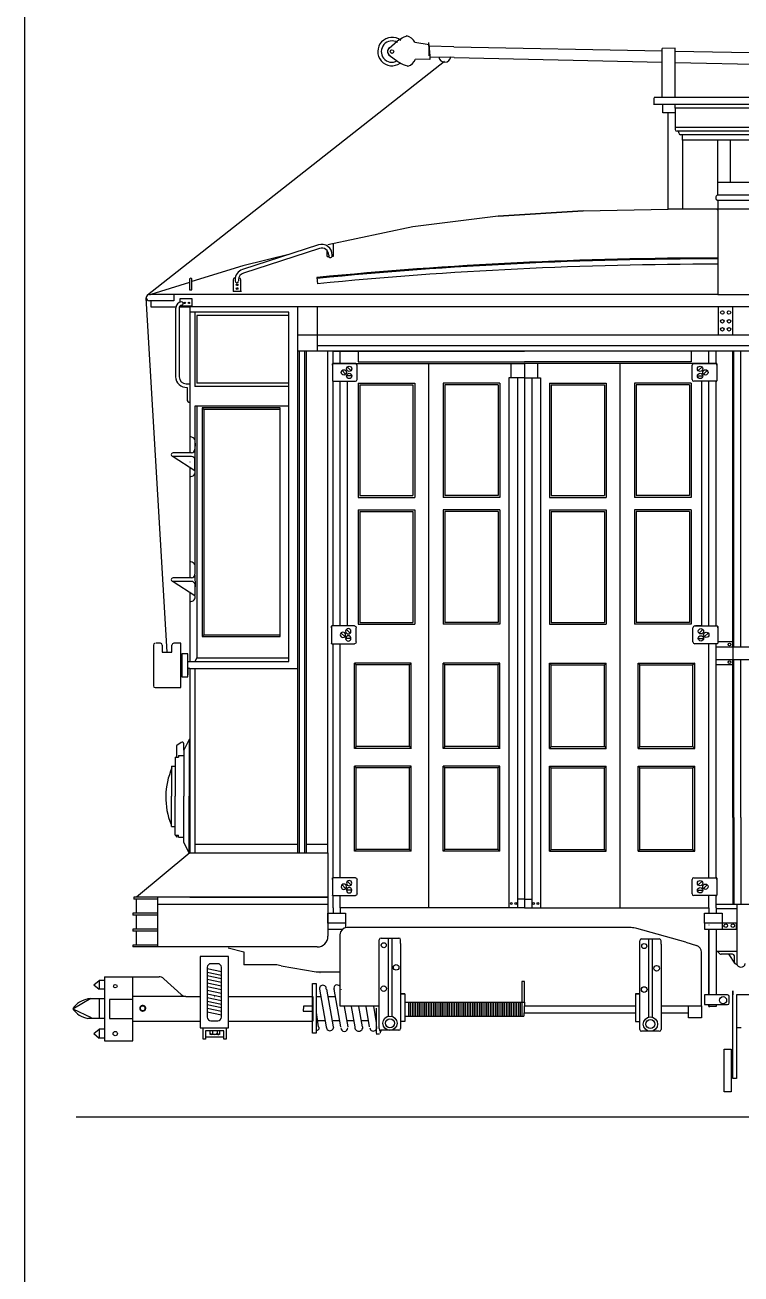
# Model space of a CAD drawing. Extents: x 0 to 750, y -2 to 474.
# Drawn here: x 0 to 101, y 137 to 313.1 of the extents above; entities that cross this region are included whole.
import ezdxf

# ---------------------------------------------------------------- set-up
doc = ezdxf.new("R2010")
doc.units = 0
doc.layers.get('0').update_dxf_attribs({"color": 1, "linetype": 'CONTINUOUS'})

# ---------------------------------------------------------------- blocks, each defined once
blk = doc.blocks.new('DBRACKET')
for p, q in [((-3.5, 0.25), (-3.5, 1)), ((-3.5, -1), (-3.5, 0.25)), ((-3.25, 1.25), (-0.25, 1.25)), ((-2.125, 0.75), (-2.625, 0.25)), ((-1.375, 0.25), (-1.875, -0.25)), ((-0.25, 1.25), (-0.0625, 1.25)), ((0, 1), (0, 1.1875)), ((0, 1.1875), (0, -1.1875)), ((-0.0625, -1.25), (-3.25, -1.25)), ((-2.75, -0.5), (-2, -0.5))]:
    blk.add_line(p, q)
for centre in [(-2.375, 0.5), (-1.625, 0), (-2.375, -0.5)]:
    blk.add_circle(centre, 0.375)
for centre, radius, start, end in [((-3.25, 1), 0.25, 90, 180), ((-0.0625, 1.1875), 0.0625, 0, 90), ((-3.25, -1), 0.25, 180, 270), ((-0.0625, -1.1875), 0.0625, 270, 0)]:
    blk.add_arc(centre, radius, start, end)
blk = doc.blocks.new('*X2')
at = {"color": 0}
for p, q in [((623.646402, 132.048965), (625.63102, 132.470808)), ((623.646402, 131.537794), (625.63102, 131.959638)), ((623.646402, 131.026624), (625.63102, 131.448468)), ((623.646402, 130.515454), (625.63102, 130.937297)), ((623.646402, 130.004283), (625.63102, 130.426127)), ((623.646402, 129.493113), (625.63102, 129.914957)), ((623.646402, 128.981943), (625.63102, 129.403786)), ((623.646402, 128.470772), (625.63102, 128.892616)), ((623.646402, 127.959602), (625.63102, 128.381446)), ((623.646402, 127.448432), (625.63102, 127.870276)), ((623.646402, 126.937262), (625.63102, 127.359105)), ((623.646402, 126.426091), (625.63102, 126.847935)), ((623.646402, 125.914921), (625.63102, 126.336765))]:
    blk.add_line(p, q, dxfattribs=at)

msp = doc.modelspace()

# ---------------------------------------------------------------- linework, layer by layer
for p, q in [((0, 0), (0, 474)), ((51.360581, 309.808926), (52.509751, 310.807752)), ((55.00514, 310.64471), (57.044331, 310.341887)), ((56.961333, 310.338664), (57.106355, 308.744466)), ((56.982956, 310.100964), (56.972988, 309.601064)), ((56.982956, 310.100964), (56.992924, 310.600865)), ((60.488727, 310.002567), (56.982956, 310.100964)), ((57.023357, 308.741243), (57.044331, 310.341887)), ((60.488727, 310.002567), (89.909618, 309.451142)), ((51.398392, 308.835114), (52.621549, 307.9284)), ((57.096387, 308.244565), (55.096784, 308.284439)), ((57.106355, 308.744466), (57.096387, 308.244565)), ((60.566388, 308.492071), (57.102224, 308.537316)), ((60.566388, 308.492071), (89.909618, 307.850922)), ((91.706345, 309.817051), (89.909618, 309.764718)), ((89.909618, 302.864754), (89.909618, 309.764718)), ((91.706345, 302.864754), (91.706345, 309.817051)), ((91.706345, 309.417467), (171.189734, 307.927739)), ((59.201199, 307.94567), (17.272791, 275.005086)), ((91.706345, 307.811663), (171.152804, 306.075758)), ((303.487705, 302.864754), (88.761422, 302.864754)), ((88.761422, 301.854126), (88.761422, 302.806584)), ((303.487705, 301.864754), (88.761422, 301.864754)), ((89.965251, 300.692337), (89.965251, 301.822727)), ((91.737705, 301.364754), (91.737705, 301.860002)), ((91.737705, 301.364754), (91.737705, 298.614754)), ((108.737705, 301.364754), (91.737705, 301.364754)), ((91.715251, 300.692337), (89.965251, 300.692337)), ((90.737705, 287.114754), (90.737705, 300.692337)), ((91.737705, 298.614754), (91.737705, 298.364754)), ((108.737705, 298.614754), (91.737705, 298.614754)), ((108.737705, 298.114754), (91.987705, 298.114754)), ((92.237705, 297.864754), (92.237705, 298.114754)), ((108.737705, 297.614754), (92.487705, 297.614754)), ((92.737705, 296.864754), (92.737705, 297.599368)), ((92.737705, 296.864754), (92.737705, 287.114754)), ((108.737705, 296.864754), (92.737705, 296.864754)), ((97.737705, 289.114754), (97.737705, 296.84286)), ((97.737705, 289.114754), (97.737705, 296.763425)), ((99.487705, 296.84286), (99.487705, 290.864754)), ((108.737705, 290.864754), (97.703331, 290.864754)), ((108.737705, 289.114754), (97.703331, 289.114754)), ((97.737705, 287.114754), (90.737705, 287.114754)), ((108.737705, 287.114754), (97.714387, 287.114754)), ((97.737705, 288.364754), (97.737705, 275.114754)), ((108.737705, 288.364754), (97.737705, 288.364754)), ((66.737705, 286.114754), (54.737705, 284.614754)), ((78.737705, 286.864754), (66.737705, 286.114754)), ((66.737705, 286.114754), (78.737705, 286.864754)), ((54.737705, 284.614754), (42.737705, 282.114754)), ((41.393503, 282.074237), (30.677261, 278.59887)), ((43.504165, 280.505082), (43.504165, 282.205936)), ((37.416382, 280.784423), (30.737705, 279.114754)), ((41.547749, 281.598623), (30.831506, 278.123256)), ((42.613447, 280.46147), (42.84976, 280.46147)), ((42.631625, 280.46147), (42.631625, 281.246479)), ((42.85624, 280.647396), (42.85624, 280.575589)), ((43.35624, 280.647396), (43.35624, 280.575589)), ((43.504165, 280.46147), (43.358741, 280.46147)), ((30.737705, 279.114754), (23.55255, 276.903937)), ((23.203616, 276.796573), (17.737705, 275.114754)), ((23.203616, 277.226286), (23.203616, 275.760966)), ((23.55255, 275.760966), (23.55255, 277.226286)), ((29.361712, 277.176568), (29.361712, 275.53941)), ((29.674322, 277.426568), (29.611712, 277.426568)), ((29.639997, 277.172029), (29.639997, 277.016955)), ((30.139997, 277.172029), (30.139997, 277.016955)), ((30.222015, 277.400716), (30.170185, 277.400716)), ((30.472015, 275.53941), (30.472015, 277.150716)), ((41.189845, 277.486229), (41.274857, 276.615369)), ((17.549131, 275.100654), (17.727027, 275.100654)), ((97.737705, 275.114754), (17.737705, 275.114754)), ((21.018101, 275.100654), (21.018101, 274.206038)), ((23.203616, 275.760966), (23.55255, 275.760966)), ((30.472015, 275.53941), (29.361712, 275.53941)), ((30.536693, 275.53941), (30.472015, 275.53941)), ((97.737705, 275.114754), (138.737705, 275.114754)), ((20.050205, 224.677254), (17.1026, 274.626996)), ((21.018101, 274.206038), (17.549131, 274.206038)), ((17.737705, 274.206038), (17.737705, 273.364754)), ((17.737705, 273.364754), (21.290353, 273.364754)), ((21.253352, 273.153494), (21.253352, 263.497426)), ((23.596531, 273.3421), (21.742971, 273.3421)), ((21.753352, 273.153494), (21.753352, 263.497426)), ((21.77282, 273.364754), (23.237705, 273.364754)), ((21.855308, 274.473735), (21.855308, 273.988749)), ((23.585298, 274.473735), (21.855308, 274.473735)), ((21.889009, 273.476818), (23.585298, 273.476818)), ((23.237705, 273.364754), (23.237705, 252.770126)), ((41.237705, 273.364754), (23.237705, 273.364754)), ((23.585298, 273.476818), (23.585298, 274.473735)), ((38.487705, 267.114754), (38.487705, 273.364754)), ((37.237705, 272.614754), (23.237705, 272.614754)), ((23.987705, 272.614754), (23.987705, 262.114754)), ((37.237705, 272.114754), (24.237705, 272.114754)), ((24.237705, 272.114754), (24.237705, 262.614754)), ((37.237705, 267.114754), (37.237705, 272.614754)), ((41.237705, 269.364754), (38.487705, 269.364754)), ((37.237705, 223.364754), (37.237705, 267.114754)), ((37.237705, 226.864754), (37.237705, 267.114754)), ((41.237705, 267.114754), (38.487705, 267.114754)), ((38.487705, 196.364754), (38.487705, 267.114754)), ((38.737705, 196.364754), (38.737705, 267.114754)), ((39.487705, 196.364754), (39.487705, 267.114754)), ((39.737705, 196.364754), (39.737705, 267.114754)), ((42.737705, 196.364754), (42.737705, 267.114754)), ((43.487705, 267.114754), (70.487705, 267.114754)), ((43.487705, 265.364754), (43.487705, 267.114754)), ((44.487705, 265.364754), (44.487705, 267.114754)), ((46.987705, 267.114754), (46.987705, 265.614754)), ((97.487705, 267.114754), (70.487705, 267.114754)), ((93.987705, 267.114754), (93.987705, 265.614754)), ((96.487705, 265.364754), (96.487705, 267.114754)), ((97.487705, 265.364754), (97.487705, 267.114754)), ((43.362705, 265.114754), (43.362705, 265.302254)), ((43.362705, 265.302254), (43.362705, 262.927254)), ((43.612705, 265.364754), (43.425205, 265.364754)), ((43.487705, 265.364754), (70.487705, 265.364754)), ((46.612705, 265.364754), (43.612705, 265.364754)), ((44.737705, 264.364754), (45.237705, 263.864754)), ((45.487705, 264.864754), (45.987705, 264.364754)), ((46.862705, 264.364754), (46.862705, 265.114754)), ((46.862705, 264.364754), (46.862705, 265.114754)), ((46.862705, 263.114754), (46.862705, 264.364754)), ((46.862705, 263.114754), (46.862705, 264.364754)), ((46.987705, 265.614754), (70.487705, 265.614754)), ((56.987705, 188.614754), (56.987705, 265.364754)), ((68.612705, 263.364754), (68.612705, 265.364754)), ((93.987705, 265.614754), (70.487705, 265.614754)), ((70.487705, 265.364754), (70.487705, 188.614754)), ((70.487705, 265.364754), (70.487705, 188.614754)), ((97.487705, 265.364754), (70.487705, 265.364754)), ((72.362705, 263.364754), (72.362705, 265.364754)), ((83.987705, 188.614754), (83.987705, 265.364754)), ((94.112705, 264.364754), (94.112705, 265.114754)), ((94.112705, 264.364754), (94.112705, 265.114754)), ((94.112705, 263.114754), (94.112705, 264.364754)), ((94.112705, 263.114754), (94.112705, 264.364754)), ((94.362705, 265.364754), (97.362705, 265.364754)), ((95.487705, 264.864754), (94.987705, 264.364754)), ((96.237705, 264.364754), (95.737705, 263.864754)), ((97.362705, 265.364754), (97.550205, 265.364754)), ((97.612705, 265.302254), (97.612705, 262.927254)), ((97.612705, 265.114754), (97.612705, 265.302254)), ((22.753352, 262.497426), (23.18104, 262.497426)), ((37.237705, 262.614754), (24.237705, 262.614754)), ((43.425205, 262.864754), (46.612705, 262.864754)), ((43.487705, 228.364754), (43.487705, 262.864754)), ((44.487705, 228.364754), (44.487705, 262.864754)), ((46.112705, 263.614754), (45.362705, 263.614754)), ((45.487705, 228.364754), (45.487705, 262.864754)), ((46.987705, 262.614754), (46.987705, 246.489754)), ((46.987705, 262.614754), (54.987705, 262.614754)), ((47.237705, 262.364754), (47.237705, 246.739754)), ((47.237705, 262.364754), (54.737705, 262.364754)), ((54.737705, 262.364754), (54.737705, 246.739754)), ((54.987705, 262.614754), (54.987705, 246.489754)), ((66.987705, 262.614754), (58.987705, 262.614754)), ((58.987705, 262.614754), (58.987705, 246.489754)), ((66.737705, 262.364754), (59.237705, 262.364754)), ((59.237705, 262.364754), (59.237705, 246.739754)), ((66.737705, 262.364754), (66.737705, 246.739754)), ((66.987705, 262.614754), (66.987705, 246.489754)), ((70.487705, 263.364754), (68.237705, 263.364754)), ((68.237705, 263.364754), (68.237705, 188.614754)), ((70.487705, 263.364754), (68.237705, 263.364754)), ((69.487705, 263.364754), (69.487705, 188.614754)), ((70.487705, 263.364754), (72.737705, 263.364754)), ((70.487705, 263.364754), (72.737705, 263.364754)), ((71.487705, 263.364754), (71.487705, 188.614754)), ((72.737705, 263.364754), (72.737705, 188.614754)), ((73.987705, 262.614754), (73.987705, 246.489754)), ((73.987705, 262.614754), (81.987705, 262.614754)), ((74.237705, 262.364754), (74.237705, 246.739754)), ((74.237705, 262.364754), (81.737705, 262.364754)), ((81.737705, 262.364754), (81.737705, 246.739754)), ((81.987705, 262.614754), (81.987705, 246.489754)), ((93.987705, 262.614754), (85.987705, 262.614754)), ((85.987705, 262.614754), (85.987705, 246.489754)), ((93.737705, 262.364754), (86.237705, 262.364754)), ((86.237705, 262.364754), (86.237705, 246.739754)), ((93.737705, 262.364754), (93.737705, 246.739754)), ((93.987705, 262.614754), (93.987705, 246.489754)), ((97.550205, 262.864754), (94.362705, 262.864754)), ((94.862705, 263.614754), (95.612705, 263.614754)), ((95.487705, 228.364754), (95.487705, 262.864754)), ((96.487705, 228.364754), (96.487705, 262.864754)), ((97.487705, 228.364754), (97.487705, 262.864754)), ((22.887946, 262.003477), (22.887946, 260.165864)), ((37.237705, 262.114754), (23.987705, 262.114754)), ((95.487705, 228.364754), (95.487705, 261.864754)), ((23.137946, 259.915864), (23.246966, 259.915864)), ((23.987705, 259.364754), (23.987705, 235.658744)), ((37.237705, 259.364754), (23.987705, 259.364754)), ((24.237705, 259.364754), (24.237705, 223.864754)), ((24.987705, 259.114754), (25.237705, 258.864754)), ((35.987705, 259.114754), (24.987705, 259.114754)), ((24.987705, 259.114754), (24.987705, 226.864754)), ((35.987705, 258.864754), (25.237705, 258.864754)), ((25.237705, 258.864754), (25.237705, 227.114754)), ((35.987705, 226.864754), (35.987705, 259.114754)), ((23.998582, 254.130238), (23.980013, 253.19706)), ((23.478198, 252.770126), (20.886227, 252.770126)), ((23.480013, 252.270126), (20.886227, 252.270126)), ((20.886227, 252.270126), (23.947951, 250.291944)), ((23.961444, 253.152623), (23.980013, 251.508453)), ((23.237705, 251.50221), (23.237705, 251.455937)), ((23.237705, 250.750835), (23.237705, 235.158744)), ((23.980013, 250.308654), (23.980013, 251.770126)), ((47.237705, 246.739754), (54.737705, 246.739754)), ((66.737705, 246.739754), (59.237705, 246.739754)), ((74.237705, 246.739754), (81.737705, 246.739754)), ((93.737705, 246.739754), (86.237705, 246.739754)), ((46.987705, 246.489754), (54.987705, 246.489754)), ((66.987705, 246.489754), (58.987705, 246.489754)), ((73.987705, 246.489754), (81.987705, 246.489754)), ((93.987705, 246.489754), (85.987705, 246.489754)), ((46.987705, 244.739754), (46.987705, 228.614754)), ((46.987705, 244.739754), (54.987705, 244.739754)), ((47.237705, 244.489754), (47.237705, 228.864754)), ((47.237705, 244.489754), (54.737705, 244.489754)), ((54.737705, 244.489754), (54.737705, 228.864754)), ((54.987705, 244.739754), (54.987705, 228.614754)), ((66.987705, 244.739754), (58.987705, 244.739754)), ((58.987705, 244.739754), (58.987705, 228.614754)), ((66.737705, 244.489754), (59.237705, 244.489754)), ((59.237705, 244.489754), (59.237705, 228.864754)), ((66.737705, 244.489754), (66.737705, 228.864754)), ((66.987705, 244.739754), (66.987705, 228.614754)), ((73.987705, 244.739754), (73.987705, 228.614754)), ((73.987705, 244.739754), (81.987705, 244.739754)), ((74.237705, 244.489754), (74.237705, 228.864754)), ((74.237705, 244.489754), (81.737705, 244.489754)), ((81.737705, 244.489754), (81.737705, 228.864754)), ((81.987705, 244.739754), (81.987705, 228.614754)), ((93.987705, 244.739754), (85.987705, 244.739754)), ((85.987705, 244.739754), (85.987705, 228.614754)), ((93.737705, 244.489754), (86.237705, 244.489754)), ((86.237705, 244.489754), (86.237705, 228.864754)), ((93.737705, 244.489754), (93.737705, 228.864754)), ((93.987705, 244.739754), (93.987705, 228.614754)), ((23.487705, 235.158744), (20.895734, 235.158744)), ((20.895734, 234.658744), (23.957459, 232.680562)), ((23.48952, 234.658744), (20.895734, 234.658744)), ((23.970951, 235.541241), (23.98952, 233.897071)), ((23.237705, 233.145595), (23.237705, 223.364754)), ((23.98952, 232.697272), (23.98952, 234.158744)), ((46.987705, 228.614754), (54.987705, 228.614754)), ((47.237705, 228.864754), (54.737705, 228.864754)), ((66.987705, 228.614754), (58.987705, 228.614754)), ((66.737705, 228.864754), (59.237705, 228.864754)), ((73.987705, 228.614754), (81.987705, 228.614754)), ((74.237705, 228.864754), (81.737705, 228.864754)), ((93.987705, 228.614754), (85.987705, 228.614754)), ((93.737705, 228.864754), (86.237705, 228.864754)), ((95.487705, 228.364754), (94.612705, 228.364754)), ((18.112705, 225.677254), (18.112705, 219.927254)), ((19.112705, 225.927254), (18.487705, 225.927254)), ((19.362705, 225.677254), (19.362705, 224.677254)), ((20.737705, 224.677254), (20.737705, 225.677254)), ((21.987705, 225.927254), (20.987705, 225.927254)), ((21.987705, 219.677254), (21.987705, 225.927254)), ((25.237705, 227.114754), (24.987705, 226.864754)), ((24.987705, 226.864754), (35.987705, 226.864754)), ((25.237705, 227.114754), (35.987705, 227.114754)), ((43.487705, 192.864754), (43.487705, 225.864754)), ((44.487705, 192.864754), (44.487705, 225.864754)), ((96.487705, 192.864754), (96.487705, 225.864754)), ((97.487705, 192.864754), (97.487705, 225.864754)), ((19.362705, 224.677254), (20.737705, 224.677254)), ((22.112705, 223.677254), (21.987705, 223.677254)), ((22.112705, 224.427254), (22.112705, 221.177254)), ((22.987705, 224.427254), (22.112705, 224.427254)), ((22.987705, 222.802254), (22.987705, 224.427254)), ((24.237705, 223.864754), (23.987705, 223.364754)), ((24.237705, 223.864754), (37.237705, 223.864754)), ((22.987705, 223.364754), (23.237705, 223.364754)), ((22.987705, 221.177254), (22.987705, 222.802254)), ((22.987705, 222.489754), (22.987705, 221.489754)), ((23.237705, 222.364754), (22.987705, 222.364754)), ((23.237705, 223.364754), (23.987705, 223.364754)), ((23.237705, 222.364754), (23.237705, 196.364754)), ((23.237705, 222.364754), (38.487705, 222.364754)), ((23.987705, 223.364754), (37.237705, 223.364754)), ((23.987705, 222.364754), (23.987705, 196.364754)), ((54.487705, 223.114754), (46.487705, 223.114754)), ((46.487705, 211.114754), (46.487705, 223.114754)), ((46.487705, 223.114754), (46.737705, 222.864754)), ((54.237705, 222.864754), (46.737705, 222.864754)), ((46.737705, 211.364754), (46.737705, 222.864754)), ((54.237705, 222.864754), (54.487705, 223.114754)), ((54.237705, 211.364754), (54.237705, 222.864754)), ((54.487705, 211.114754), (54.487705, 223.114754)), ((66.987705, 223.114754), (58.987705, 223.114754)), ((58.987705, 211.114754), (58.987705, 223.114754)), ((58.987705, 223.114754), (59.237705, 222.864754)), ((66.737705, 222.864754), (59.237705, 222.864754)), ((59.237705, 211.364754), (59.237705, 222.864754)), ((66.987705, 223.114754), (66.737705, 222.864754)), ((66.737705, 211.364754), (66.737705, 222.864754)), ((66.987705, 211.114754), (66.987705, 223.114754)), ((73.987705, 223.114754), (74.237705, 222.864754)), ((73.987705, 211.114754), (73.987705, 223.114754)), ((73.987705, 223.114754), (81.987705, 223.114754)), ((74.237705, 211.364754), (74.237705, 222.864754)), ((74.237705, 222.864754), (81.737705, 222.864754)), ((81.987705, 223.114754), (81.737705, 222.864754)), ((81.737705, 211.364754), (81.737705, 222.864754)), ((81.987705, 211.114754), (81.987705, 223.114754)), ((86.737705, 222.864754), (86.487705, 223.114754)), ((86.487705, 211.114754), (86.487705, 223.114754)), ((86.487705, 223.114754), (94.487705, 223.114754)), ((86.737705, 211.364754), (86.737705, 222.864754)), ((86.737705, 222.864754), (94.237705, 222.864754)), ((94.487705, 223.114754), (94.237705, 222.864754)), ((94.237705, 211.364754), (94.237705, 222.864754)), ((94.487705, 211.114754), (94.487705, 223.114754)), ((22.112705, 221.677254), (21.987705, 221.677254)), ((22.112705, 221.177254), (22.987705, 221.177254)), ((18.362705, 219.677254), (21.987705, 219.677254)), ((21.362705, 211.424985), (21.362705, 209.864754)), ((22.031034, 211.961516), (21.41562, 211.527106)), ((23.175205, 212.364754), (22.425205, 210.864754)), ((22.425205, 210.864754), (22.425205, 211.757274)), ((23.175205, 212.364754), (23.175205, 210.864754)), ((23.237705, 212.364754), (23.175205, 212.364754)), ((23.175205, 212.364754), (23.175205, 204.364754)), ((23.237705, 212.364754), (23.237705, 204.364754)), ((46.737705, 211.364754), (46.487705, 211.114754)), ((54.237705, 211.364754), (46.737705, 211.364754)), ((54.237705, 211.364754), (54.487705, 211.114754)), ((59.237705, 211.364754), (58.987705, 211.114754)), ((66.737705, 211.364754), (59.237705, 211.364754)), ((66.737705, 211.364754), (66.987705, 211.114754)), ((74.237705, 211.364754), (73.987705, 211.114754)), ((74.237705, 211.364754), (81.737705, 211.364754)), ((81.737705, 211.364754), (81.987705, 211.114754)), ((86.737705, 211.364754), (86.487705, 211.114754)), ((86.737705, 211.364754), (94.237705, 211.364754)), ((94.237705, 211.364754), (94.487705, 211.114754)), ((21.175205, 209.864754), (21.675205, 209.864754)), ((21.175205, 209.864754), (21.175205, 204.364754)), ((21.675205, 210.114754), (22.425205, 210.114754)), ((21.675205, 210.114754), (21.675205, 209.864754)), ((22.425205, 210.864754), (22.425205, 204.364754)), ((54.487705, 211.114754), (46.487705, 211.114754)), ((66.987705, 211.114754), (58.987705, 211.114754)), ((73.987705, 211.114754), (81.987705, 211.114754)), ((86.487705, 211.114754), (94.487705, 211.114754)), ((20.675205, 208.614754), (21.175205, 208.614754)), ((20.675205, 208.614754), (20.675205, 204.364754)), ((54.487705, 208.614754), (46.487705, 208.614754)), ((46.487705, 196.614754), (46.487705, 208.614754)), ((46.737705, 208.364754), (46.487705, 208.614754)), ((54.237705, 208.364754), (46.737705, 208.364754)), ((46.737705, 196.864754), (46.737705, 208.364754)), ((54.237705, 208.364754), (54.487705, 208.614754)), ((54.237705, 196.864754), (54.237705, 208.364754)), ((54.487705, 196.614754), (54.487705, 208.614754)), ((66.987705, 208.614754), (58.987705, 208.614754)), ((58.987705, 196.614754), (58.987705, 208.614754)), ((59.237705, 208.364754), (58.987705, 208.614754)), ((66.737705, 208.364754), (59.237705, 208.364754)), ((59.237705, 196.864754), (59.237705, 208.364754)), ((66.737705, 208.364754), (66.987705, 208.614754)), ((66.737705, 196.864754), (66.737705, 208.364754)), ((66.987705, 196.614754), (66.987705, 208.614754)), ((74.237705, 208.364754), (73.987705, 208.614754)), ((73.987705, 196.614754), (73.987705, 208.614754)), ((73.987705, 208.614754), (81.987705, 208.614754)), ((74.237705, 196.864754), (74.237705, 208.364754)), ((74.237705, 208.364754), (81.737705, 208.364754)), ((81.737705, 208.364754), (81.987705, 208.614754)), ((81.737705, 196.864754), (81.737705, 208.364754)), ((81.987705, 196.614754), (81.987705, 208.614754)), ((86.737705, 208.364754), (86.487705, 208.614754)), ((86.487705, 196.614754), (86.487705, 208.614754)), ((86.487705, 208.614754), (94.487705, 208.614754)), ((86.737705, 196.864754), (86.737705, 208.364754)), ((86.737705, 208.364754), (94.237705, 208.364754)), ((94.237705, 208.364754), (94.487705, 208.614754)), ((94.237705, 196.864754), (94.237705, 208.364754)), ((94.487705, 196.614754), (94.487705, 208.614754)), ((20.675205, 200.114754), (20.675205, 204.364754)), ((21.175205, 198.864754), (21.175205, 204.364754)), ((22.425205, 197.864754), (22.425205, 204.364754)), ((23.175205, 196.364754), (23.175205, 204.364754)), ((23.237705, 196.364754), (23.237705, 204.364754)), ((99.862705, 201.364754), (99.862705, 189.114754)), ((99.987705, 201.364754), (99.987705, 189.114754)), ((100.987705, 201.364754), (100.987705, 189.114754)), ((20.675205, 200.114754), (21.175205, 200.114754)), ((21.175205, 198.864754), (21.675205, 198.864754)), ((21.675205, 198.614754), (21.675205, 198.864754)), ((21.675205, 198.614754), (22.425205, 198.614754)), ((23.175205, 196.364754), (22.425205, 197.864754)), ((23.175205, 196.364754), (23.175205, 197.864754)), ((23.987705, 197.614754), (38.487705, 197.614754)), ((39.737705, 197.614754), (42.737705, 197.614754)), ((23.237705, 196.364754), (15.737705, 190.114754)), ((23.237705, 196.364754), (23.175205, 196.364754)), ((23.237705, 196.364754), (42.737705, 196.364754)), ((42.737705, 196.364754), (42.737705, 184.614754)), ((46.737705, 196.864754), (46.487705, 196.614754)), ((54.487705, 196.614754), (46.487705, 196.614754)), ((54.237705, 196.864754), (46.737705, 196.864754)), ((54.237705, 196.864754), (54.487705, 196.614754)), ((59.237705, 196.864754), (58.987705, 196.614754)), ((66.987705, 196.614754), (58.987705, 196.614754)), ((66.737705, 196.864754), (59.237705, 196.864754)), ((66.737705, 196.864754), (66.987705, 196.614754)), ((74.237705, 196.864754), (73.987705, 196.614754)), ((73.987705, 196.614754), (81.987705, 196.614754)), ((74.237705, 196.864754), (81.737705, 196.864754)), ((81.737705, 196.864754), (81.987705, 196.614754)), ((86.737705, 196.864754), (86.487705, 196.614754)), ((86.487705, 196.614754), (94.487705, 196.614754)), ((86.737705, 196.864754), (94.237705, 196.864754)), ((94.237705, 196.864754), (94.487705, 196.614754)), ((43.487705, 188.614754), (43.487705, 190.364754)), ((44.487705, 188.614754), (44.487705, 190.364754)), ((96.487705, 188.614754), (96.487705, 190.364754)), ((97.487705, 188.614754), (97.487705, 190.364754)), ((15.362705, 190.114754), (15.362705, 189.864754)), ((18.737705, 190.114754), (15.362705, 190.114754)), ((18.737705, 189.864754), (15.362705, 189.864754)), ((18.737705, 189.864754), (15.612705, 189.864754)), ((15.737705, 187.864754), (15.737705, 189.864754)), ((18.737705, 183.114754), (18.737705, 190.114754)), ((42.737705, 190.114754), (18.737705, 190.114754)), ((42.737705, 189.114754), (18.737705, 189.114754)), ((23.237705, 190.114754), (42.737705, 190.114754)), ((43.487705, 188.614754), (43.487705, 187.864754)), ((70.487705, 188.614754), (44.487705, 188.614754)), ((44.487705, 188.614754), (44.487705, 187.864754)), ((70.487705, 189.864754), (69.487705, 189.864754)), ((70.487705, 189.864754), (71.487705, 189.864754)), ((70.487705, 188.614754), (96.487705, 188.614754)), ((96.487705, 188.614754), (96.487705, 187.864754)), ((108.737705, 189.114754), (97.487705, 189.114754)), ((97.487705, 188.614754), (97.487705, 187.864754)), ((97.487705, 188.551481), (100.415942, 188.551481)), ((143.487705, 189.114754), (97.737705, 189.114754)), ((100.415942, 189.075544), (100.415942, 180.698446)), ((15.237705, 187.864754), (15.237705, 187.614754)), ((18.737705, 187.864754), (15.237705, 187.864754)), ((18.737705, 187.614754), (15.237705, 187.614754)), ((15.737705, 185.614754), (15.737705, 187.614754)), ((42.737705, 187.864754), (45.237705, 187.864754)), ((42.737705, 186.489754), (42.737705, 187.864754)), ((45.237705, 187.864754), (45.237705, 186.489754)), ((95.862705, 187.864754), (98.362705, 187.864754)), ((95.862705, 186.489754), (95.862705, 187.864754)), ((98.362705, 187.864754), (98.362705, 186.489754)), ((15.237705, 185.614754), (15.237705, 185.364754)), ((18.737705, 185.614754), (15.237705, 185.614754)), ((18.737705, 185.364754), (15.237705, 185.364754)), ((15.737705, 183.364754), (15.737705, 185.364754)), ((45.237705, 186.489754), (42.737705, 186.489754)), ((42.737705, 186.489754), (42.737705, 185.614754)), ((42.737705, 185.614754), (44.862705, 185.614754)), ((45.237705, 186.489754), (45.237705, 185.864754)), ((85.510958, 185.838926), (45.441415, 185.838926)), ((93.2476, 183.79504), (86.317143, 185.728574)), ((95.862705, 186.489754), (95.862705, 185.614754)), ((98.362705, 186.489754), (95.862705, 186.489754)), ((95.862705, 185.614754), (97.612705, 185.614754)), ((96.487705, 186.239754), (96.487705, 186.166205)), ((96.487705, 185.614754), (96.487705, 176.364754)), ((96.487705, 177.364754), (96.487705, 185.614754)), ((97.487705, 185.614754), (97.487705, 176.364754)), ((97.612705, 185.614754), (100.362705, 185.614754)), ((98.362705, 186.489754), (98.362705, 185.614754)), ((100.362705, 186.489754), (98.362705, 186.489754)), ((98.362705, 186.489754), (98.362705, 185.864754)), ((100.362705, 185.614754), (100.362705, 186.489754)), ((15.237705, 183.364754), (15.237705, 183.114754)), ((18.737705, 183.364754), (15.237705, 183.364754)), ((44.441415, 184.838926), (44.441415, 174.838926)), ((49.987705, 183.614754), (49.987705, 184.114754)), ((49.987705, 171.614754), (49.987705, 183.614754)), ((50.237705, 184.364754), (52.737705, 184.364754)), ((51.237705, 184.364754), (51.237705, 173.341035)), ((51.737705, 184.364754), (51.737705, 173.364754)), ((52.987705, 183.614754), (52.987705, 184.114754)), ((52.987705, 183.614754), (52.987705, 171.614754)), ((86.737705, 183.489754), (86.737705, 183.989754)), ((86.737705, 171.489754), (86.737705, 183.489754)), ((86.987705, 184.239754), (89.487705, 184.239754)), ((87.987705, 184.239754), (87.987705, 173.216035)), ((88.487705, 184.239754), (88.487705, 173.239754)), ((89.737705, 183.489754), (89.737705, 183.989754)), ((89.737705, 183.489754), (89.737705, 171.489754)), ((93.2476, 183.79504), (94.742361, 183.32333)), ((18.737705, 183.114754), (15.237705, 183.114754)), ((41.237705, 183.114754), (18.737705, 183.114754)), ((28.707693, 181.759872), (24.723075, 181.759872)), ((24.723075, 181.759872), (24.723075, 171.718551)), ((28.674016, 182.997405), (30.886115, 182.448185)), ((28.707693, 171.718551), (28.707693, 181.759872)), ((30.886115, 182.448185), (30.886115, 180.614754)), ((95.395403, 182.524757), (95.429319, 182.524757)), ((95.441415, 180.905392), (95.441415, 182.369689)), ((95.441415, 181.710505), (95.441415, 181.710505)), ((97.487705, 182.524757), (100.415942, 182.524757)), ((98.026303, 182.165768), (97.701858, 182.477281)), ((99.833875, 182.096102), (98.199449, 182.096102)), ((100.122918, 180.814291), (99.328038, 182.064227)), ((100.083875, 180.948446), (100.083875, 181.846102)), ((25.723075, 180.259872), (25.723075, 173.218551)), ((27.207693, 180.759872), (26.223075, 180.759872)), ((27.707693, 173.218551), (27.707693, 180.259872)), ((35.510103, 180.614754), (30.886115, 180.614754)), ((36.149385, 180.43438), (35.462673, 180.608733)), ((36.149385, 180.43438), (41.067064, 179.614754)), ((41.067064, 179.614754), (44.441415, 179.614754)), ((95.441415, 174.838926), (95.441415, 180.905392)), ((100.333875, 180.698446), (100.415942, 180.698446)), ((9.737705, 177.780978), (10.487705, 178.405978)), ((11.175205, 178.405978), (10.487705, 178.405978)), ((10.487705, 178.405978), (10.487705, 177.155978)), ((11.237705, 178.905978), (11.237705, 169.905978)), ((11.237705, 178.905978), (11.237705, 171.905978)), ((11.237705, 178.905978), (18.911221, 178.905978)), ((15.237705, 172.655978), (15.237705, 178.905978)), ((22.013464, 176.418824), (19.586946, 178.643132)), ((40.586836, 174.46796), (40.586836, 177.96796)), ((40.586836, 177.96796), (41.086836, 177.96796)), ((41.086836, 177.96796), (41.086836, 170.96796)), ((41.589985, 179.527599), (41.641492, 179.519015)), ((70.112705, 178.239754), (70.112705, 174.614754)), ((70.487705, 178.239754), (70.112705, 178.239754)), ((70.487705, 175.338926), (70.487705, 178.239754)), ((9.737705, 177.780978), (10.487705, 177.155978)), ((11.175205, 177.155978), (10.487705, 177.155978)), ((22.689189, 176.155978), (15.237705, 176.155978)), ((22.689189, 176.155978), (24.723075, 176.155978)), ((22.689189, 176.155978), (24.123989, 176.155978)), ((26.740288, 176.155978), (26.790096, 176.155978)), ((28.707693, 176.155978), (40.612705, 176.155978)), ((40.612705, 176.155978), (40.612705, 172.655978)), ((41.084914, 176.141514), (41.757318, 176.141514)), ((42.853088, 176.141514), (43.724723, 176.141514)), ((53.612705, 176.489754), (52.987705, 176.489754)), ((53.112705, 176.489754), (53.612705, 176.489754)), ((53.612705, 176.489754), (53.612705, 172.614754)), ((86.112705, 176.489754), (86.737705, 176.489754)), ((86.112705, 176.489754), (86.112705, 172.614754)), ((86.612705, 176.489754), (86.112705, 176.489754)), ((99.112705, 176.364754), (95.862705, 176.364754)), ((95.862705, 176.364754), (95.862705, 174.989754)), ((96.487705, 176.364754), (96.487705, 177.364754)), ((99.362705, 175.239754), (99.362705, 176.114754)), ((99.862705, 164.5625), (99.862705, 176.9375)), ((99.862705, 176.9375), (99.862705, 176.375)), ((104.612705, 176.364754), (100.362705, 176.364754)), ((100.362705, 176.364754), (100.362705, 171.739754)), ((6.737705, 174.405978), (9.300205, 175.905978)), ((6.737705, 174.405978), (9.362705, 173.155978)), ((11.237705, 175.780978), (8.862705, 175.780978)), ((10.487705, 175.780978), (10.487705, 173.155978)), ((15.266068, 175.723125), (11.904047, 175.723125)), ((11.904047, 175.723125), (11.904047, 173.033486)), ((39.291835, 174.766809), (39.242028, 174.049572)), ((40.586836, 174.766809), (39.291835, 174.766809)), ((40.586836, 170.96796), (40.586836, 174.46796)), ((44.441415, 174.838926), (49.987705, 174.838926)), ((49.153765, 174.766809), (49.527323, 172.435788)), ((49.586836, 170.96796), (49.586836, 174.46796)), ((53.612705, 175.338926), (70.487705, 175.338926)), ((54.112705, 175.364754), (54.112705, 173.338926)), ((54.362705, 175.364754), (54.362705, 173.338926)), ((54.612705, 175.364754), (54.612705, 173.338926)), ((54.862705, 175.364754), (54.862705, 173.338926)), ((55.112705, 175.364754), (55.112705, 173.338926)), ((55.362705, 175.364754), (55.362705, 173.338926)), ((55.612705, 175.364754), (55.612705, 173.338926)), ((55.862705, 175.364754), (55.862705, 173.338926)), ((56.112705, 175.364754), (56.112705, 173.338926)), ((56.362705, 175.364754), (56.362705, 173.338926)), ((56.612705, 175.364754), (56.612705, 173.338926)), ((56.862705, 175.364754), (56.862705, 173.338926)), ((57.112705, 175.364754), (57.112705, 173.338926)), ((57.362705, 175.364754), (57.362705, 173.338926)), ((57.612705, 175.364754), (57.612705, 173.338926)), ((57.862705, 175.364754), (57.862705, 173.338926)), ((58.112705, 175.364754), (58.112705, 173.338926)), ((58.362705, 175.364754), (58.362705, 173.338926)), ((58.612705, 175.364754), (58.612705, 173.338926)), ((58.862705, 175.364754), (58.862705, 173.338926)), ((59.112705, 175.364754), (59.112705, 173.338926)), ((59.362705, 175.364754), (59.362705, 173.338926)), ((59.612705, 175.364754), (59.612705, 173.338926)), ((59.862705, 175.364754), (59.862705, 173.338926)), ((60.112705, 175.364754), (60.112705, 173.338926)), ((60.362705, 175.364754), (60.362705, 173.338926)), ((60.612705, 175.364754), (60.612705, 173.338926)), ((60.862705, 175.364754), (60.862705, 173.338926)), ((61.112705, 175.364754), (61.112705, 173.338926)), ((61.362705, 175.364754), (61.362705, 173.338926)), ((61.612705, 175.364754), (61.612705, 173.338926)), ((61.862705, 175.364754), (61.862705, 173.338926)), ((62.112705, 175.364754), (62.112705, 173.338926)), ((62.362705, 175.364754), (62.362705, 173.338926)), ((62.612705, 175.364754), (62.612705, 173.338926)), ((62.862705, 175.364754), (62.862705, 173.338926)), ((63.112705, 175.364754), (63.112705, 173.338926)), ((63.362705, 175.364754), (63.362705, 173.338926)), ((63.612705, 175.364754), (63.612705, 173.338926)), ((63.862705, 175.364754), (63.862705, 173.338926)), ((64.112705, 175.364754), (64.112705, 173.338926)), ((64.362705, 175.364754), (64.362705, 173.338926)), ((64.612705, 175.364754), (64.612705, 173.338926)), ((64.862705, 175.364754), (64.862705, 173.338926)), ((65.112705, 175.364754), (65.112705, 173.338926)), ((65.362705, 175.364754), (65.362705, 173.338926)), ((65.612705, 175.364754), (65.612705, 173.338926)), ((65.862705, 175.364754), (65.862705, 173.338926)), ((66.112705, 175.364754), (66.112705, 173.338926)), ((66.362705, 175.364754), (66.362705, 173.338926)), ((66.612705, 175.364754), (66.612705, 173.338926)), ((66.862705, 175.364754), (66.862705, 173.338926)), ((67.112705, 175.364754), (67.112705, 173.338926)), ((67.362705, 175.364754), (67.362705, 173.338926)), ((67.612705, 175.364754), (67.612705, 173.338926)), ((67.862705, 175.364754), (67.862705, 173.338926)), ((68.112705, 175.364754), (68.112705, 173.338926)), ((68.362705, 175.364754), (68.362705, 173.338926)), ((68.612705, 175.364754), (68.612705, 173.338926)), ((68.862705, 175.364754), (68.862705, 173.338926)), ((69.112705, 175.364754), (69.112705, 173.338926)), ((69.362705, 175.364754), (69.362705, 173.338926)), ((69.612705, 175.364754), (69.612705, 173.338926)), ((69.862705, 175.364754), (69.862705, 173.338926)), ((70.112705, 175.364754), (70.112705, 173.338926)), ((70.487705, 175.338926), (70.362705, 173.338926)), ((70.456455, 174.838926), (86.112705, 174.838926)), ((89.737705, 174.838926), (95.441415, 174.838926)), ((93.612705, 173.114754), (93.612705, 174.864754)), ((95.441415, 174.838926), (95.441415, 173.114754)), ((95.862705, 174.989754), (99.112705, 174.989754)), ((96.487705, 174.989754), (96.487705, 174.739754)), ((96.487705, 174.739754), (96.487705, 174.989754)), ((96.487705, 174.739754), (96.612705, 174.739754)), ((97.487705, 174.739754), (96.612705, 174.739754)), ((97.487705, 174.989754), (97.487705, 174.739754)), ((11.237705, 173.030978), (8.862705, 173.030978)), ((11.904047, 173.033486), (15.266068, 173.033486)), ((15.237705, 172.655978), (24.723075, 172.655978)), ((15.237705, 169.905978), (15.237705, 172.655978)), ((26.223075, 172.718551), (27.207693, 172.718551)), ((28.707693, 172.655978), (40.612705, 172.655978)), ((39.242028, 174.049572), (40.586836, 174.049572)), ((41.433568, 171.83809), (41.134721, 173.870262)), ((41.38376, 172.734637), (42.305203, 172.734637)), ((43.475685, 172.734637), (44.34732, 172.734637)), ((45.517801, 172.734637), (46.364533, 172.734637)), ((47.535014, 172.734637), (48.40665, 172.734637)), ((53.612705, 172.614754), (52.987705, 172.614754)), ((53.612705, 173.338926), (70.362705, 173.338926)), ((70.393955, 173.838926), (86.112705, 173.838926)), ((86.112705, 172.614754), (86.737705, 172.614754)), ((89.737705, 173.838926), (93.612705, 173.838926)), ((95.441415, 173.114754), (93.612705, 173.114754)), ((9.737705, 170.905978), (10.487705, 171.530978)), ((9.737705, 170.905978), (10.487705, 170.280978)), ((11.237705, 171.530978), (10.487705, 171.530978)), ((10.487705, 171.530978), (10.487705, 170.280978)), ((24.723075, 171.718551), (28.707693, 171.718551)), ((25.140971, 170.139233), (25.140971, 171.724901)), ((28.06253, 171.297558), (25.478344, 171.297558)), ((25.478344, 171.297558), (25.478344, 170.139233)), ((26.120291, 170.780248), (26.120291, 171.297558)), ((26.476407, 171.297558), (26.476407, 170.780248)), ((27.09961, 171.297558), (27.09961, 170.780248)), ((27.455727, 171.297558), (27.455727, 170.780248)), ((28.06253, 170.139233), (28.06253, 171.297558)), ((28.399903, 171.724901), (28.399903, 170.139233)), ((41.086836, 170.96796), (40.586836, 170.96796)), ((50.025401, 170.822004), (49.527323, 170.822004)), ((50.086836, 171.295869), (50.086836, 170.96796)), ((52.737705, 171.364754), (50.237705, 171.364754)), ((89.487705, 171.239754), (86.987705, 171.239754)), ((100.362705, 171.739754), (101.050205, 171.739754)), ((100.362705, 171.739754), (100.362705, 164.5625)), ((11.237705, 170.280978), (10.487705, 170.280978)), ((11.237705, 169.905978), (15.237705, 169.905978)), ((25.478344, 170.139233), (25.140971, 170.139233)), ((28.06253, 170.397888), (25.478344, 170.397888)), ((27.455727, 170.780248), (26.120291, 170.780248)), ((28.399903, 170.139233), (28.06253, 170.139233)), ((98.625, 162.6875), (98.625, 168.6875)), ((98.625, 168.6875), (99.625, 168.6875)), ((99.625, 168.6875), (99.625, 162.6875)), ((100.362705, 164.5625), (99.862705, 164.5625)), ((99.625, 162.6875), (98.625, 162.6875)), ((15.237705, 159.114754), (7.237705, 159.114754)), ((13.346524, 159.114754), (12.991177, 159.114754)), ((107.237705, 159.114754), (15.237705, 159.114754))]:
    msp.add_line(p, q)
at = {"color": 1}
for p, q in [((41.237705, 273.364754), (41.237705, 267.114754)), ((108.737705, 273.364754), (41.237705, 273.364754)), ((97.819144, 269.364754), (97.819144, 273.364754)), ((99.862705, 269.364754), (99.862705, 273.364754)), ((108.737705, 269.364754), (41.237705, 269.364754)), ((108.737705, 267.864754), (41.237705, 267.864754)), ((108.737705, 267.114754), (41.237705, 267.114754)), ((97.487705, 265.364754), (97.487705, 267.114754)), ((99.862705, 225.364754), (99.862705, 267.114754)), ((99.987705, 225.364754), (99.987705, 267.114754)), ((100.987705, 225.364754), (100.987705, 267.114754)), ((97.487705, 228.364754), (97.487705, 262.864754)), ((97.487705, 201.364754), (97.487705, 225.864754)), ((99.862705, 226.114754), (97.737705, 226.114754)), ((108.737705, 225.364754), (97.487705, 225.364754)), ((99.862705, 225.364754), (99.862705, 223.614754)), ((108.737705, 223.614754), (97.487705, 223.614754)), ((99.862705, 222.864754), (97.487705, 222.864754)), ((99.862705, 201.364754), (99.862705, 223.614754)), ((99.987705, 201.364754), (99.987705, 223.614754)), ((100.987705, 201.364754), (100.987705, 223.614754))]:
    msp.add_line(p, q, dxfattribs=at)
at = {"color": 0}
for p, q in [((42.526884, 171.83809), (41.588911, 177.1576)), ((43.542311, 171.83809), (42.604338, 177.1576)), ((44.557737, 171.83809), (43.619764, 177.1576)), ((44.639277, 177.134429), (44.635191, 177.1576)), ((45.573164, 171.83809), (45.065114, 174.719386)), ((46.588591, 171.83809), (46.08054, 174.719386)), ((47.604017, 171.83809), (47.095967, 174.719386)), ((48.619444, 171.83809), (48.111394, 174.719386))]:
    msp.add_line(p, q, dxfattribs=at)
for points in [[(52.394298, 310.701385, -0.037347), (52.704114, 310.961674, -0.072692), (53.789359, 311.525223, -0.002581), (53.851563, 311.546436, -0.059136)], [(52.498196, 308.025495, 0.037347), (52.827262, 307.790012, 0.072692), (53.952936, 307.312307, 0.002581), (54.016597, 307.295981, 0.059136)]]:
    msp.add_lwpolyline(points, format="xyb")
msp.add_lwpolyline([(78.737705, 286.864754), (90.737705, 287.114754)])
at = {"const_width": 0.25}
msp.add_lwpolyline([(16.237705, 174.468478, 1), (16.987705, 174.468478, 1)], format="xyb", close=True, dxfattribs=at)
for centre, radius in [((51.770587, 309.337205), 0.25), ((29.922253, 276.470063), 0.129257), ((29.922253, 275.927182), 0.129257), ((22.551797, 273.907917), 0.101103), ((23.124716, 273.907917), 0.101103), ((44.987705, 264.114754), 0.375), ((45.737705, 264.614754), 0.375), ((95.237705, 264.614754), 0.375), ((95.987705, 264.114754), 0.375), ((45.737705, 263.614754), 0.375), ((95.237705, 263.614754), 0.375), ((21.487705, 198.739754), 0.125), ((68.612705, 189.239754), 0.125), ((69.237705, 189.239754), 0.125), ((71.737705, 189.239754), 0.125), ((72.362705, 189.239754), 0.125), ((98.862705, 186.114754), 0.25), ((99.862705, 186.114754), 0.25), ((50.612705, 183.364754), 0.353553), ((87.362705, 183.239754), 0.353553), ((52.362705, 180.239754), 0.395285), ((89.112705, 180.114754), 0.395285), ((12.737705, 177.593478), 0.25), ((50.612705, 177.239754), 0.395285), ((87.362705, 177.114754), 0.395285), ((98.487705, 175.614754), 0.5), ((51.487705, 172.364754), 1.007782), ((51.487705, 172.364754), 0.637377), ((88.237705, 172.239754), 1.007782), ((88.237705, 172.239754), 0.637377), ((12.737705, 170.905978), 0.3125)]:
    msp.add_circle(centre, radius)
at = {"color": 1}
for centre, radius in [((98.381644, 272.562481), 0.25), ((98.381644, 271.312481), 0.25), ((99.319144, 272.562481), 0.25), ((99.319144, 271.312481), 0.25), ((98.381644, 270.187481), 0.25), ((99.319144, 270.187481), 0.25), ((99.381644, 225.749981), 0.1875), ((99.381644, 223.249981), 0.1875)]:
    msp.add_circle(centre, radius, dxfattribs=at)
for centre, radius, start, end in [((51.770587, 309.337205), 2, 51.683708, 306.031551), ((51.770587, 309.337205), 1.5, 58.698021, 299.017238), ((53.545166, 309.965714), 1.610143, 24.941904, 79.030211), ((51.770587, 309.337205), 0.625, 124.264291, 235.167562), ((51.770587, 309.337205), 0.625, 129.279516, 240.182787), ((53.588557, 308.848186), 1.610143, 285.416867, 339.505174), ((59.224006, 308.689151), 0.844216, 186.987732, 356.753102), ((91.987705, 298.364754), 0.25, 180, 270), ((92.487705, 297.864754), 0.25, 180, 270), ((97.835556, 288.739754), 0.387556, 104.624412, 255.375588), ((97.714387, 287.069134), 0.045621, 90, 270), ((41.85624, 280.647396), 1.5, 0, 107.968314), ((97.737705, -301.785581), 582.025335, 90, 95.575484), ((97.737705, -301.785581), 581.900335, 90, 95.575484), ((41.85624, 280.647396), 1, 0, 107.968314), ((43.106119, 280.548693), 0.256359, 180, 9.794755), ((31.139997, 277.172029), 1.5, 107.968314, 180), ((97.737705, -301.785581), 581.150335, 90, 95.575484), ((23.374959, 277.209981), 0.175472, 354.81779, 180), ((29.611712, 277.176568), 0.25, 90, 180), ((29.890228, 277.008175), 0.255691, 180, 356.980429), ((31.139997, 277.172029), 1, 107.968314, 180), ((30.222015, 277.150716), 0.25, 0, 90), ((17.549131, 274.653346), 0.447308, 90, 270), ((22.165552, 273.180437), 0.894397, 96.213496, 180), ((22.195665, 273.180437), 0.452694, 107.768665, 180), ((22.091215, 273.81141), 0.231226, 258.794228, 90), ((43.425205, 265.302254), 0.0625, 90, 180), ((46.612705, 265.114754), 0.25, 0, 90), ((94.362705, 265.114754), 0.25, 90, 180), ((97.550205, 265.302254), 0.0625, 0, 90), ((22.753352, 263.497426), 1.5, 180, 275.148037), ((22.753352, 263.497426), 1, 180, 270), ((43.425205, 262.927254), 0.0625, 180, 270), ((46.612705, 263.114754), 0.25, 270, 0), ((46.612705, 263.114754), 0.25, 270, 0), ((46.612705, 263.114754), 0.25, 270, 0), ((94.362705, 263.114754), 0.25, 180, 270), ((97.550205, 262.927254), 0.0625, 270, 0), ((23.137946, 260.165864), 0.25, 180, 270), ((23.314647, 254.316626), 0.708877, 344.755756, 97.779782), ((20.885397, 252.520126), 0.250001, 89.809839, 270.190161), ((23.478198, 253.270126), 0.5, 270, 0), ((23.480013, 251.770126), 0.5, 0, 90), ((23.401358, 250.047028), 0.598955, 253.480096, 24.136056), ((23.324154, 236.705244), 0.708877, 344.755756, 97.779782), ((20.894904, 234.908744), 0.250001, 89.809839, 270.190161), ((23.487705, 235.658744), 0.5, 270, 0), ((23.48952, 234.158744), 0.5, 0, 90), ((23.410866, 232.435646), 0.598955, 253.480096, 24.136056), ((18.362705, 225.677254), 0.25, 90, 180), ((19.112705, 225.677254), 0.25, 0, 90), ((20.987705, 225.677254), 0.25, 90, 180), ((18.362705, 219.927254), 0.25, 180, 270), ((21.487705, 211.424985), 0.125, 125.217593, 180), ((22.175205, 211.757274), 0.25, 0, 125.217593), ((30.117513, 204.217218), 10.255869, 156.146084, 202.063569), ((45.441415, 184.838926), 1, 90, 180), ((85.510958, 182.838926), 3, 74.411387, 90), ((41.237705, 184.614754), 1.5, 270, 0), ((50.237705, 184.114754), 0.25, 90, 180), ((52.737705, 184.114754), 0.25, 0, 90), ((86.987705, 183.989754), 0.25, 90, 180), ((89.487705, 183.989754), 0.25, 0, 90), ((94.441415, 182.369689), 1, 0, 72.485575), ((98.199449, 182.346102), 0.25, 226.164914, 270), ((99.833875, 181.846102), 0.25, 0, 90), ((26.223075, 180.259872), 0.5, 90, 180), ((27.207693, 180.259872), 0.5, 0, 90), ((100.333875, 180.948446), 0.25, 180, 270), ((101.007496, 180.906871), 0.625, 193.042825, 346.957175), ((18.911221, 177.905978), 1, 47.489553, 90), ((22.689189, 177.155978), 1, 227.489553, 270), ((42.03126, 177.242734), 0.480771, 349.800314, 190.199686), ((44.030904, 177.305388), 0.45535, 36.46048, 198.938858), ((99.112705, 176.114754), 0.25, 0, 90), ((9.44705, 172.523212), 3.299297, 99.100617, 145.203974), ((9.44705, 172.523212), 3.299297, 99.100617, 145.203974), ((9.447297, 176.263984), 3.285434, 214.438989, 259.750525), ((9.447297, 176.263984), 3.285434, 214.438989, 259.750525), ((99.112705, 175.239754), 0.25, 270, 0), ((26.223075, 173.218551), 0.5, 180, 270), ((27.207693, 173.218551), 0.5, 270, 0), ((26.290149, 170.954559), 0.186258, 180, 0), ((26.779809, 171.197672), 0.418392, 223.517749, 316.482251), ((27.277668, 170.946884), 0.178223, 177.531903, 2.468097), ((41.220887, 171.660857), 0.276848, 240.58399, 39.805337), ((43.027415, 171.827546), 0.523087, 178.845009, 1.154991), ((45.05708, 171.730049), 0.510659, 181.290217, 358.709783), ((47.086745, 171.813401), 0.573321, 177.531903, 2.468097), ((49.139381, 171.749556), 0.484685, 183.667758, 25.42288), ((50.237705, 171.614754), 0.25, 180, 270), ((50.237705, 171.495215), 0.25, 180, 270), ((52.737705, 171.614754), 0.25, 270, 0), ((86.987705, 171.489754), 0.25, 180, 270), ((89.487705, 171.489754), 0.25, 270, 0)]:
    msp.add_arc(centre, radius, start, end)

# ---------------------------------------------------------------- block references
at = {"xscale": -1}
for name, p in [('DBRACKET', (43.237705, 227.114754)), ('DBRACKET', (43.362705, 191.614754)), ('*X2', (651.354095, 47.576737))]:
    msp.add_blockref(name, p, dxfattribs=at)
for p in [(97.737705, 227.114754), (97.612705, 191.614754)]:
    msp.add_blockref('DBRACKET', p)

doc.saveas('drawing.dxf')
